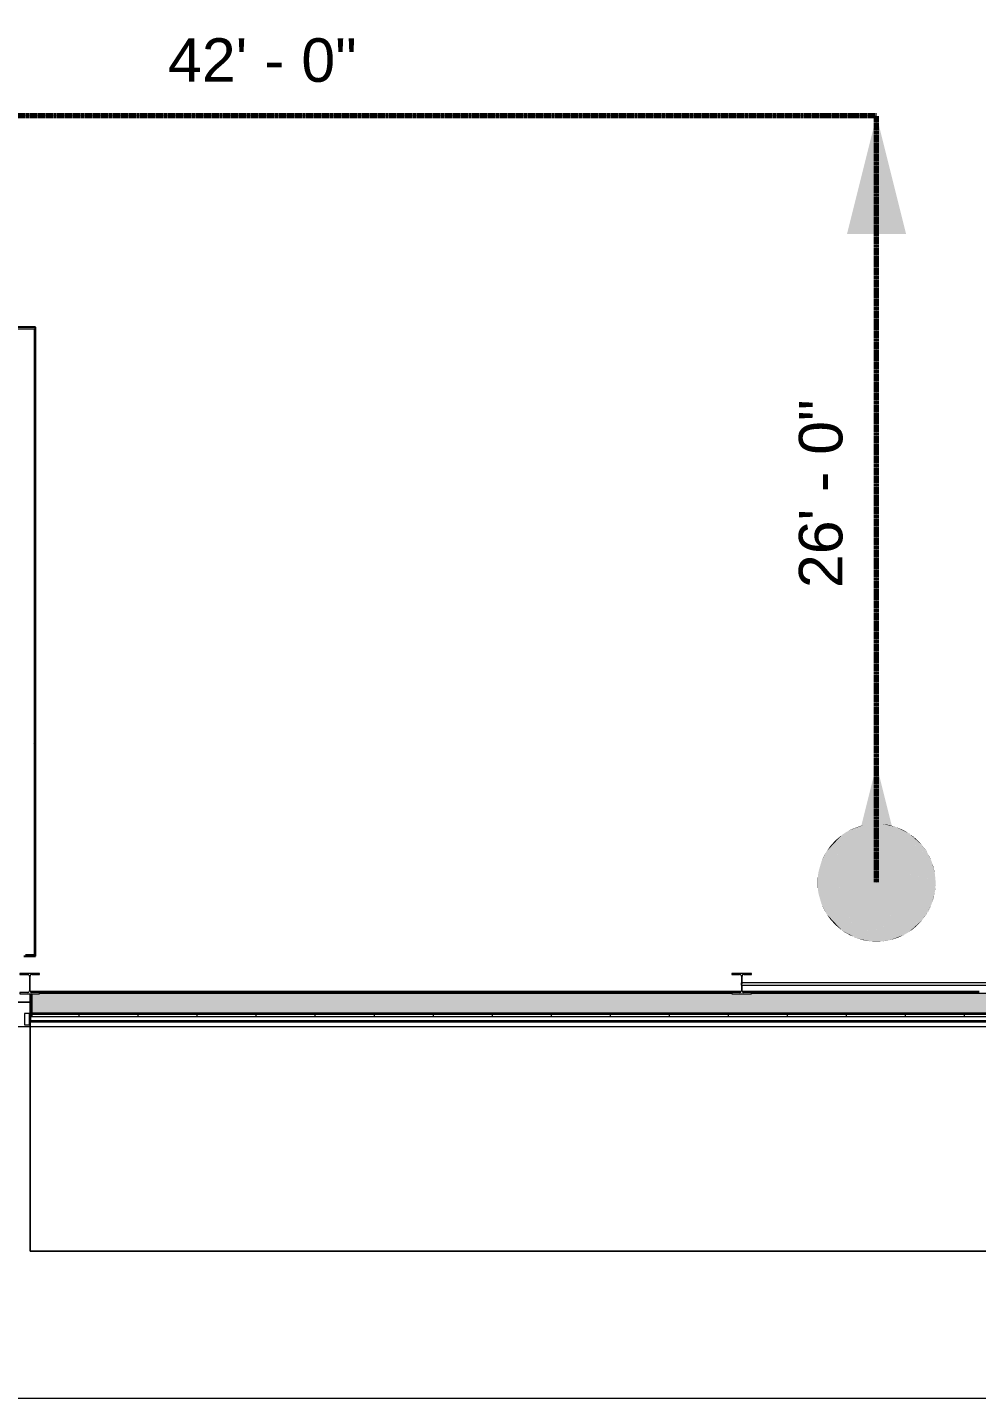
# Model space of a CAD drawing. Header units: inches. Extents: x -1442 to 59636, y -36095 to 792.
# Drawn here: x 57515 to 57901, y -22952 to -22394 of the extents above; entities that cross this region are included whole.
import ezdxf

# ---------------------------------------------------------------- set-up
doc = ezdxf.new("R2010")
doc.units = ezdxf.units.IN
doc.header["$MEASUREMENT"] = 0
doc.linetypes.add('Dash', pattern=[0.25, 0.125, -0.125])
for name, color, linetype, lineweight in [('A-ANNO-IDEN', 131, 'Continuous', 9), ('A-ANNO-NOTE', 131, 'Continuous', 9), ('A-FLOR', 192, 'Continuous', 9), ('A-GENM', 13, 'Continuous', 9), ('A-GLAZ-CWMG', 51, 'Continuous', 13), ('A-SITE-ROAD', 130, 'Continuous', 9), ('A-SITE-SWLK', 140, 'Continuous', 9), ('A-WALL', 113, 'Continuous', 9), ('A-WALL-PATT', 111, 'Continuous', 25), ('C-TOPO', 7, 'Continuous', 9), ('Conc', 7, 'Continuous', 9), ('I-WALL', 2, 'Continuous', 9), ('L-SITE-WALL', 31, 'Continuous', 13), ('S-BEAM', 12, 'Continuous', 9), ('S-COLS', 52, 'Continuous', 13)]:
    doc.layers.add(name, color=color, linetype=linetype, lineweight=lineweight)
doc.styles.add('Arial_2', font='arial.ttf', dxfattribs={"height": 17.703593})
pattern_1 = [(0, (33272.468, 0), (61.44, 15.36), [2.534, -43.546, 2.534, -43.546, -245.76]), (0, (33272.468, 0), (61.44, 15.36), [-92.16, 2.534, -89.626, 2.534, -43.546, -107.52]), (0, (33272.468, 0), (61.44, 15.36), [-230.4, 2.534, -28.186, 2.534, -74.266]), (120, (33295.508, 7.68), (-44.02215, 45.528601), [2.534, -43.546, 2.534, -43.546, -245.76]), (120, (33295.508, 7.68), (-44.02215, 45.528601), [-92.16, 2.534, -89.626, 2.534, -43.546, -107.52]), (120, (33295.508, 7.68), (-44.02215, 45.528601), [-230.4, 2.534, -28.186, 2.534, -74.266]), (240, (33303.188, 38.4), (-17.41785, -60.888601), [2.534, -43.546, 2.534, -43.546, -245.76]), (240, (33303.188, 38.4), (-17.41785, -60.888601), [-92.16, 2.534, -89.626, 2.534, -43.546, -107.52]), (240, (33303.188, 38.4), (-17.41785, -60.888601), [-230.4, 2.534, -28.186, 2.534, -74.266])]

# ---------------------------------------------------------------- blocks, each defined once
blk = doc.blocks.new('Struct_Xcel_Sports Complex_rvt-2-Egress Plan')
at = {"layer": 'A-FLOR', "color": 10, "lineweight": 13}
blk.add_line((24244.02, -22790.8), (24137.7, -22790.8), dxfattribs=at)
at = {"layer": 'L-SITE-WALL', "color": 10}
for p, q in [((24137.7, -22790.8), (24244.02, -22790.8)), ((25074.08, -22798.8), (24243.77, -22798.8))]:
    blk.add_line(p, q, dxfattribs=at)
blk = doc.blocks.new('W-Wide Flange-Column - B2_E-V4-Egress Plan')
at = {"layer": 'S-COLS', "lineweight": 9}
h = blk.add_hatch(dxfattribs=at)
h.set_pattern_fill('FP_6', color=256, style=0, pattern_type=2)
h.set_pattern_definition([(225, (57516.36, -22783.178), (19.00703, -19.00703), []), (225, (57516.36, -22811.978), (19.00703, -19.00703), [])])
h.paths.add_polyline_path([(3.16, 4.13), (-4, 4.12), (-4, 3.69), (-0.84, 3.69), (-0.3, 3.38), (-0.14, 3), (-0.14, -3), (-0.35, -3.49), (-0.84, -3.69), (-4, -3.69), (-4, -4.12), (4, -4.12), (4, -3.69), (0.84, -3.69), (0.35, -3.49), (0.14, -3), (0.14, 3), (0.42, 3.52), (0.84, 3.69), (4, 3.69), (4, 4.13)], flags=0)
at = {"layer": 'S-COLS', "lineweight": 15}
for p, q in [((4, 4.13), (-4, 4.13)), ((-4, 4.13), (-4, 3.69)), ((-4, 3.69), (-0.84, 3.69)), ((-0.14, 3), (-0.14, -3)), ((0.14, -3), (0.14, 3)), ((0.84, 3.69), (4, 3.69)), ((4, 3.69), (4, 4.13)), ((-0.84, -3.69), (-4, -3.69)), ((-4, -3.69), (-4, -4.12)), ((-4, -4.12), (4, -4.12)), ((4, -3.69), (0.84, -3.69)), ((4, -4.12), (4, -3.69))]:
    blk.add_line(p, q, dxfattribs=at)
for centre, start, end in [((-0.84, 3), 0, 90), ((0.84, 3), 90, 180), ((-0.84, -3), 270, 0), ((0.84, -3), 180, 270)]:
    blk.add_arc(centre, 0.691, start, end, dxfattribs=at)
blk = doc.blocks.new('W-Wide Flange-Column - B2_E-V11-Egress Plan')
at = {"layer": 'S-COLS', "lineweight": 15}
for p, q in [((4, 4.13), (-4, 4.13)), ((-4, 4.13), (-4, 3.69)), ((-4, 3.69), (-0.84, 3.69)), ((-0.14, 3), (-0.14, 0.73)), ((0.14, 0.64), (0.14, 3)), ((0.84, 3.69), (4, 3.69)), ((4, 3.69), (4, 4.13)), ((-0.84, -3.69), (-4, -3.69)), ((-4, -3.69), (-4, -4.12)), ((-4, -4.12), (4, -4.12)), ((-0.14, -0.27), (-0.14, -3)), ((0.14, -3), (0.14, -0.17)), ((4, -3.69), (0.84, -3.69)), ((4, -4.12), (4, -3.69))]:
    blk.add_line(p, q, dxfattribs=at)
for centre, start, end in [((-0.84, 3), 0, 90), ((0.84, 3), 90, 180), ((-0.84, -3), 270, 0), ((0.84, -3), 180, 270)]:
    blk.add_arc(centre, 0.691, start, end, dxfattribs=at)
blk = doc.blocks.new('Rectangular Mullion - Exterior 2_ x 4_5_-1142342-Egress Plan')
at = {"layer": 'A-GLAZ-CWMG'}
for p, q in [((0, 3), (-2, 3)), ((-2, 3), (-2, -1.5)), ((0, -1.5), (0, 3)), ((-2, -1.5), (0, -1.5))]:
    blk.add_line(p, q, dxfattribs=at)
blk = doc.blocks.new('Round Bar - 1_-1264636-Egress Plan')
at = {"layer": 'S-BEAM', "lineweight": 13}
for p, q in [((24678.94, -22782.91), (24533.34, -22782.91)), ((24533.34, -22783.91), (24678.92, -22783.91))]:
    blk.add_line(p, q, dxfattribs=at)
for start_param, end_param in [(0, 3.141593), (3.141593, 6.283185)]:
    blk.add_ellipse((24533.34, -22783.41), major_axis=(0, 0.5), ratio=0.440323, start_param=start_param, end_param=end_param, dxfattribs=at)
blk = doc.blocks.new('Path of Travel - 01 Start-1852284-Egress Plan')
at = {"layer": 'A-GENM', "linetype": 'Dash', "lineweight": 70}
blk.add_line((8.96, 0), (320.96, 0), dxfattribs=at)
blk = doc.blocks.new('Path of Travel - 02 Middle-1855463-Egress Plan')
at = {"layer": 'A-GENM', "linetype": 'Dash', "lineweight": 70}
blk.add_line((8.96, 0), (512.96, 0), dxfattribs=at)

msp = doc.modelspace()

# ---------------------------------------------------------------- hatches: boundary and pattern name
at = {"layer": 'A-ANNO-NOTE'}
for points in [[(57872.69, -22478.15), (57860.69, -22430.15), (57848.69, -22478.15)], [(57872.69, -22742.15), (57860.69, -22694.15), (57848.69, -22742.15)], [(57840.3, -22729.5), (57855.32, -22718.75), (57846.73, -22722.62), (57845.34, -22724.11)], [(57840.3, -22729.5), (57868.67, -22719.51), (57855.32, -22718.75), (57847.84, -22724.11)], [(57846.73, -22722.62), (57855.32, -22718.75), (57847.86, -22721.87)], [(57847.86, -22721.87), (57855.32, -22718.75), (57849.42, -22720.96)], [(57849.42, -22720.96), (57855.32, -22718.75), (57850.22, -22720.55)], [(57850.22, -22720.55), (57855.32, -22718.75), (57854.01, -22719.09)], [(57868.67, -22719.51), (57858.44, -22718.25), (57855.32, -22718.75)], [(57862.95, -22718.25), (57862.5, -22718.21), (57858.44, -22718.25)], [(57868.67, -22719.51), (57862.95, -22718.25), (57858.44, -22718.25)], [(57868.67, -22719.51), (57866.07, -22718.75), (57862.95, -22718.25)], [(57866.07, -22718.75), (57864.74, -22718.49), (57862.95, -22718.25)], [(57884.69, -22741.47), (57868.67, -22719.51), (57840.3, -22729.5), (57881.67, -22740.65)], [(57840.3, -22729.5), (57846.73, -22722.62), (57842.13, -22726.93)], [(57842.13, -22726.93), (57846.73, -22722.62), (57843.97, -22724.94)], [(57884.69, -22741.47), (57882.93, -22733.12), (57868.67, -22719.51), (57881.67, -22737.33)], [(57882.93, -22733.12), (57873.91, -22722.11), (57868.67, -22719.51), (57881.67, -22731.91)], [(57873.91, -22722.11), (57871.97, -22720.96), (57868.67, -22719.51)], [(57871.97, -22720.96), (57871.17, -22720.55), (57868.67, -22719.51)], [(57882.93, -22733.12), (57881.33, -22729.89), (57873.91, -22722.11), (57881.67, -22731.58)], [(57881.33, -22729.89), (57879.26, -22726.93), (57873.91, -22722.11), (57875.82, -22724.11)], [(57879.26, -22726.93), (57877.42, -22724.94), (57873.91, -22722.11), (57876.13, -22724.11)], [(57877.42, -22724.94), (57875.73, -22723.44), (57874.66, -22722.62), (57876.43, -22724.11)], [(57838.29, -22733.54), (57840.3, -22729.5), (57839.2, -22731.47)], [(57840.3, -22754.79), (57840.3, -22729.5), (57838.29, -22733.54)], [(57852.72, -22764.78), (57884.69, -22742.82), (57840.3, -22729.5), (57852.04, -22762.84)], [(57852.72, -22764.78), (57840.3, -22729.5), (57840.3, -22754.79), (57850.31, -22762.84)], [(57884.69, -22742.82), (57884.69, -22741.47), (57840.3, -22729.5), (57881.67, -22741.92)], [(57881.33, -22729.89), (57880.6, -22728.74), (57879.26, -22726.93)], [(57838.29, -22750.75), (57838.29, -22733.54), (57837.16, -22737.44)], [(57840.3, -22754.79), (57838.29, -22733.54), (57838.29, -22750.75)], [(57882.93, -22733.12), (57882.39, -22731.88), (57881.67, -22730.57)], [(57884.69, -22741.47), (57883.26, -22733.96), (57882.93, -22733.12)], [(57884.69, -22741.47), (57884.39, -22738.32), (57883.26, -22733.96)], [(57884.39, -22738.32), (57883.81, -22735.68), (57883.26, -22733.96)], [(57836.93, -22745.52), (57836.93, -22738.77), (57836.72, -22741.02)], [(57836.93, -22745.52), (57836.72, -22741.02), (57836.72, -22743.27)], [(57837.16, -22746.86), (57837.16, -22737.44), (57836.93, -22738.77)], [(57837.16, -22746.86), (57836.93, -22738.77), (57836.93, -22745.52)], [(57838.29, -22750.75), (57837.16, -22737.44), (57837.16, -22746.86)], [(57884.39, -22738.32), (57884.23, -22737.44), (57883.81, -22735.68)], [(57852.72, -22764.78), (57882.93, -22751.17), (57884.69, -22742.82), (57855.55, -22762.84)], [(57882.93, -22751.17), (57883.26, -22750.33), (57884.69, -22742.82)], [(57883.26, -22750.33), (57884.39, -22745.97), (57884.69, -22742.82)], [(57883.26, -22750.33), (57883.81, -22748.61), (57884.39, -22745.97)], [(57884.39, -22745.97), (57884.52, -22745.07), (57884.69, -22742.82)], [(57840.3, -22754.79), (57838.29, -22750.75), (57839.2, -22752.82)], [(57852.72, -22764.78), (57873.91, -22762.18), (57882.93, -22751.17), (57857.03, -22762.84)], [(57873.91, -22762.18), (57881.33, -22754.4), (57882.93, -22751.17), (57881.67, -22752.71)], [(57881.33, -22754.4), (57882.39, -22752.41), (57882.93, -22751.17), (57881.67, -22753.72)], [(57852.72, -22764.78), (57840.3, -22754.79), (57846.73, -22761.67), (57848.99, -22762.84)], [(57846.73, -22761.67), (57840.3, -22754.79), (57842.13, -22757.36)], [(57846.73, -22761.67), (57842.13, -22757.36), (57843.97, -22759.35)], [(57873.91, -22762.18), (57879.26, -22757.36), (57881.33, -22754.4)], [(57873.91, -22762.18), (57877.42, -22759.35), (57879.26, -22757.36)], [(57879.26, -22757.36), (57880.6, -22755.55), (57881.33, -22754.4)], [(57852.72, -22764.78), (57846.73, -22761.67), (57847.86, -22762.42), (57848.72, -22762.84)], [(57852.72, -22764.78), (57848.58, -22762.84), (57849.42, -22763.33)], [(57866.07, -22765.54), (57873.91, -22762.18), (57852.72, -22764.78)], [(57866.07, -22765.54), (57871.97, -22763.33), (57873.91, -22762.18), (57872.36, -22762.84)], [(57866.07, -22765.54), (57871.17, -22763.74), (57871.97, -22763.33)], [(57873.91, -22762.18), (57874.66, -22761.67), (57877.42, -22759.35)], [(57874.66, -22761.67), (57875.73, -22760.85), (57877.42, -22759.35)], [(57862.95, -22766.04), (57866.07, -22765.54), (57852.72, -22764.78)], [(57862.95, -22766.04), (57852.72, -22764.78), (57858.44, -22766.04)], [(57858.44, -22766.04), (57852.72, -22764.78), (57855.32, -22765.54)], [(57861.15, -22766.14), (57862.95, -22766.04), (57858.89, -22766.08)], [(57862.95, -22766.04), (57864.74, -22765.8), (57866.07, -22765.54)], [(57866.07, -22765.54), (57867.38, -22765.2), (57871.17, -22763.74)], [(57867.38, -22765.2), (57869.93, -22764.3), (57871.17, -22763.74)]]:
    msp.add_hatch(color=256, dxfattribs=at).paths.add_polyline_path(points, flags=0)
at = {"layer": 'A-WALL-PATT', "lineweight": 9}
h = msp.add_hatch(dxfattribs=at)
h.set_pattern_fill('FP_13', color=256, style=0, pattern_type=2)
h.set_pattern_definition(pattern_1)
h.paths.add_polyline_path([(57518.73, -22685.3), (57518.73, -22516.12), (57518.11, -22516.12), (57518.11, -22685.3)], flags=0)
h = msp.add_hatch(dxfattribs=at)
h.set_pattern_fill('FP_13', color=256, style=0, pattern_type=2)
h.set_pattern_definition(pattern_1)
h.paths.add_polyline_path([(57518.73, -22772.05), (57518.73, -22685.3), (57518.11, -22685.37), (57518.11, -22772.05)], flags=0)
h = msp.add_hatch(dxfattribs=at)
h.set_pattern_fill('FP_14', color=256, style=0, pattern_type=2)
h.set_pattern_definition([(161.57, (33273.428, 0.96), (-7.6802237, -0.0009796), [0, -54.643, 6.067, 0]), (18.43, (33271.508, 0.96), (-7.6802237, 0.0009796), [0, -54.643, 6.067, 0]), (108.43, (33273.428, 0.96), (3.8382953, -19.20136532), [18.211, -42.499]), (71.57, (33271.508, 0.96), (3.8382953, 19.20136532), [18.211, -42.499])])
h.paths.add_polyline_path([(57776.39, -22795.3), (58345.55, -22795.3), (58345.55, -22787.3), (57517.23, -22787.3), (57517.23, -22795.3), (57741.3, -22795.3)], flags=0)
h = msp.add_hatch(dxfattribs=at)
h.set_pattern_fill('FP_16', color=256, style=0, pattern_type=2)
h.set_pattern_definition([(0, (33272.468, 0), (30.72, 7.68), [2.534, -20.506, 2.534, -20.506, -122.88]), (0, (33272.468, 0), (30.72, 7.68), [-46.08, 2.534, -43.546, 2.534, -20.506, -53.76]), (0, (33272.468, 0), (30.72, 7.68), [-115.2, 2.534, -12.826, 2.534, -35.866]), (120, (33283.988, 3.84), (-22.0110751, 22.7643004), [2.534, -20.506, 2.534, -20.506, -122.88]), (120, (33283.988, 3.84), (-22.0110751, 22.7643004), [-46.08, 2.534, -43.546, 2.534, -20.506, -53.76]), (120, (33283.988, 3.84), (-22.0110751, 22.7643004), [-115.2, 2.534, -12.826, 2.534, -35.866]), (240, (33287.828, 19.2), (-8.7089249, -30.4443004), [2.534, -20.506, 2.534, -20.506, -122.88]), (240, (33287.828, 19.2), (-8.7089249, -30.4443004), [-46.08, 2.534, -43.546, 2.534, -20.506, -53.76]), (240, (33287.828, 19.2), (-8.7089249, -30.4443004), [-115.2, 2.534, -12.826, 2.534, -35.866])])
h.paths.add_polyline_path([(58302.78, -22795.8), (58345.55, -22795.8), (58345.55, -22795.3), (57517.23, -22795.3), (57517.23, -22795.8), (58267.69, -22795.8)], flags=0)
h = msp.add_hatch(dxfattribs=at)
h.set_pattern_fill('FP_17', color=256, style=0, pattern_type=2)
h.set_pattern_definition([(0, (33272.468, 0), (0, 24), []), (90, (33272.468, 0), (-24, 1e-15), [])])
h.paths.add_polyline_path([(57986.95, -22796.8), (58345.55, -22796.8), (58345.55, -22795.8), (57517.23, -22795.8), (57517.23, -22796.8), (57969.4, -22796.8)], flags=0)

# ---------------------------------------------------------------- linework, layer by layer
at = {"layer": 'A-SITE-ROAD', "lineweight": 13}
msp.add_line((59431.36, -22952.07), (56976.37, -22952.07), dxfattribs=at)
at = {"layer": 'A-SITE-SWLK', "lineweight": 13}
msp.add_line((57516.48, -22892.07), (59253.48, -22892.07), dxfattribs=at)
at = {"layer": 'A-WALL'}
for p, q in [((57405.98, -22516.74), (57518.11, -22516.74)), ((57518.11, -22516.74), (57518.11, -22771.43)), ((57514.61, -22771.43), (57518.11, -22771.43)), ((57517.23, -22787.3), (57517.23, -22796.8)), ((57801.86, -22787.3), (57520.36, -22787.3)), ((58091.36, -22787.3), (57809.86, -22787.3)), ((58346.3, -22796.8), (57516.48, -22796.8)), ((58345.55, -22795.3), (57517.23, -22795.3)), ((58345.55, -22795.8), (57517.23, -22795.8)), ((58346.3, -22798.3), (57516.48, -22798.3))]:
    msp.add_line(p, q, dxfattribs=at)
at = {"layer": 'A-WALL', "lineweight": 25}
for p, q in [((57516.48, -22787.3), (57516.48, -22798.62)), ((57805.56, -22786.55), (57516.66, -22786.55)), ((57902.36, -22786.55), (57806.16, -22786.55)), ((57516.48, -22798.62), (58346.3, -22798.62))]:
    msp.add_line(p, q, dxfattribs=at)
at = {"layer": 'C-TOPO', "lineweight": 13}
for p, q in [((57516.48, -22790.8), (57410.17, -22790.8)), ((57516.23, -22798.8), (57516.48, -22798.8)), ((57516.48, -22798.8), (57516.23, -22798.8)), ((57516.48, -22798.8), (57516.48, -22892.07)), ((57516.48, -22892.07), (57516.48, -22798.8)), ((57516.48, -22892.07), (59253.48, -22892.07)), ((59253.48, -22892.07), (57516.48, -22892.07)), ((59636.31, -22952.07), (56976.37, -22952.07)), ((59557.36, -22952.07), (56976.37, -22952.07))]:
    msp.add_line(p, q, dxfattribs=at)
at = {"layer": 'Conc', "lineweight": 13}
msp.add_line((57516.48, -22892.07), (57516.48, -22799.43), dxfattribs=at)
at = {"layer": 'I-WALL', "lineweight": 25}
for p, q in [((57518.73, -22516.12), (57405.36, -22516.12)), ((57518.73, -22772.05), (57518.73, -22516.12)), ((57513.98, -22772.05), (57518.73, -22772.05))]:
    msp.add_line(p, q, dxfattribs=at)
at = {"layer": 'L-SITE-WALL'}
for p, q in [((58505.29, -22800.8), (56047.48, -22800.8)), ((57516.23, -22798.8), (58346.55, -22798.8))]:
    msp.add_line(p, q, dxfattribs=at)

# ---------------------------------------------------------------- block references
at = {"layer": 'A-GENM', "lineweight": 13}
for name, p, rotation in [('Path of Travel - 02 Middle-1855463-Egress Plan', (57869.65, -22430.15), 180), ('Path of Travel - 01 Start-1852284-Egress Plan', (57860.69, -22751.1), 90)]:
    msp.add_blockref(name, p, dxfattribs=dict(at, rotation=rotation))
at = {"layer": 'A-GLAZ-CWMG'}
msp.add_blockref('Rectangular Mullion - Exterior 2_ x 4_5_-1142342-Egress Plan', (57516.23, -22798.43), dxfattribs=at)
at = {"layer": 'S-BEAM', "lineweight": 13}
msp.add_blockref('Round Bar - 1_-1264636-Egress Plan', (33272.47, 0), dxfattribs=at)
at = {"layer": 'S-COLS', "rotation": 180}
for name, p in [('W-Wide Flange-Column - B2_E-V4-Egress Plan', (57516.36, -22783.18)), ('W-Wide Flange-Column - B2_E-V11-Egress Plan', (57805.86, -22783.18))]:
    msp.add_blockref(name, p, dxfattribs=at)

# ---------------------------------------------------------------- texts
at = {"layer": 'A-ANNO-IDEN', "insert": (57610.96, -22398.56), "char_height": 17.704, "width": 91.368, "attachment_point": 2, "line_spacing_factor": 0.938532, "style": 'Arial_2', "bg_fill": 3, "box_fill_scale": 1.25, "bg_fill_color": 0, "bg_fill_transparency": 0}
msp.add_mtext('42\' - 0"', dxfattribs=at)
at = {"layer": 'A-ANNO-IDEN', "insert": (57829.11, -22583.88), "char_height": 17.704, "width": 91.368, "attachment_point": 2, "rotation": 90, "line_spacing_factor": 0.938532, "style": 'Arial_2', "bg_fill": 3, "box_fill_scale": 1.25, "bg_fill_color": 0, "bg_fill_transparency": 0}
msp.add_mtext('26\' - 0"', dxfattribs=at)

# ---------------------------------------------------------------- next in the draw order: block references
at = {"color": 250, "lineweight": 5}
msp.add_blockref('Struct_Xcel_Sports Complex_rvt-2-Egress Plan', (33272.47, 0), dxfattribs=at)

doc.saveas('drawing.dxf')
